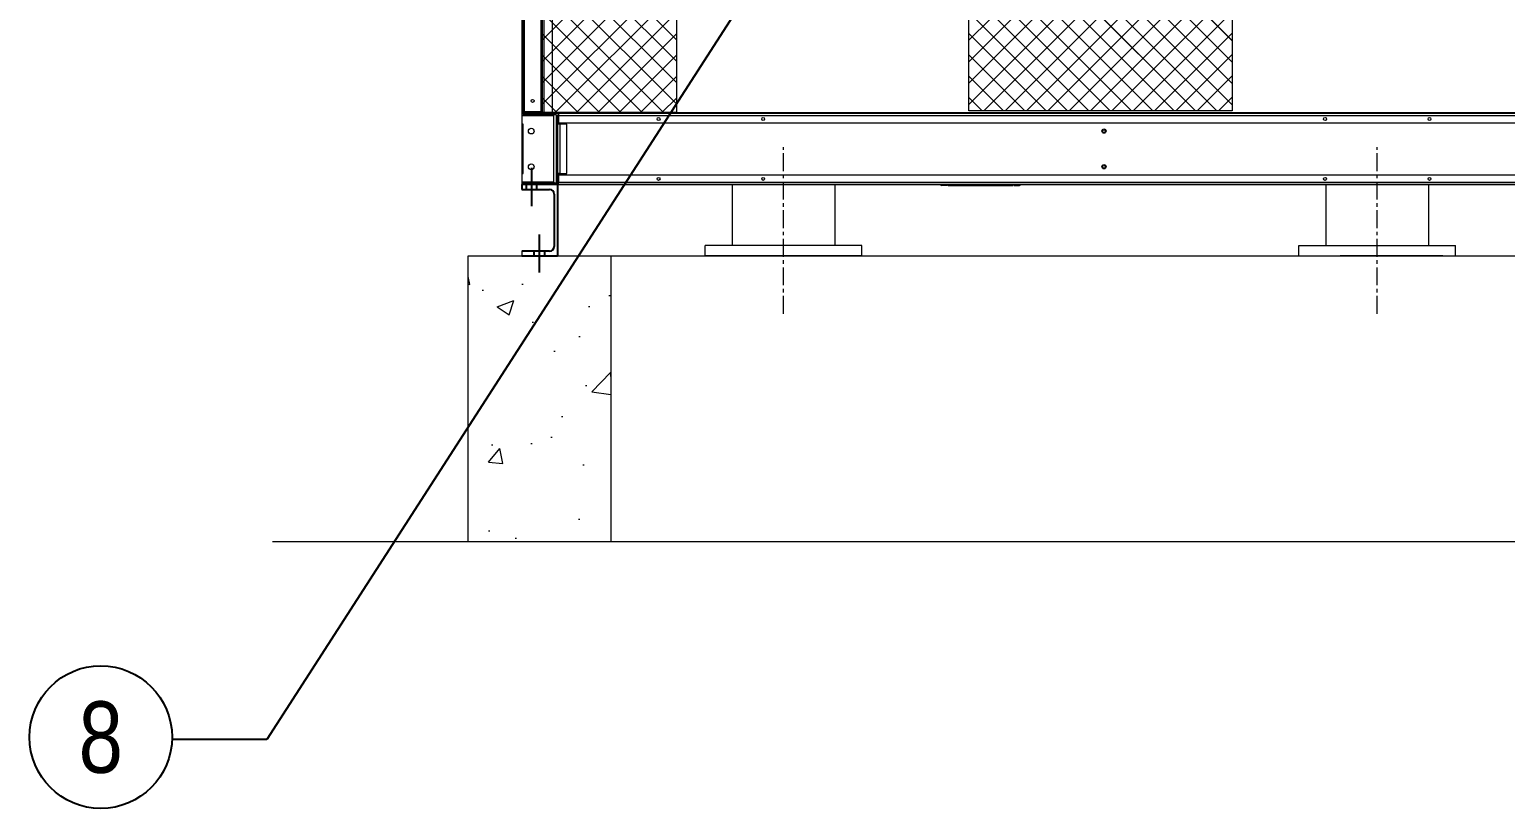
# Model space of a CAD drawing. Header units: millimetres. Extents: x -17070 to 52615, y -291348 to 41600.
# Drawn here: x 40784 to 43889, y 27076 to 28713 of the extents above; entities that cross this region are included whole.
import ezdxf
from ezdxf import colors
from ezdxf.entities.mleader import LeaderData, LeaderLine
from ezdxf.enums import TextEntityAlignment as Align
from ezdxf.math import Vec2, Vec3

# ---------------------------------------------------------------- set-up
doc = ezdxf.new("R2010")
doc.units = ezdxf.units.MM
doc.linetypes.add('CENTER', pattern=[2, 1.25, -0.25, 0.25, -0.25])
doc.linetypes.add('CENTERX2', pattern=[4, 2.5, -0.5, 0.5, -0.5])
for name, color, linetype in [('center', 1, 'CENTER'), ('냉각탑_dim', 1, 'Continuous'), ('냉각탑_text', 3, 'Continuous'), ('냉각탑_기초', 23, 'Continuous')]:
    doc.layers.add(name, color=color, linetype=linetype)
doc.styles.get("Standard").update_dxf_attribs({"font": 'arial.ttf'})
pattern_1 = [(45, (-1461560.495, -459828.01), (-22.4506403, 22.4506403), []), (135, (-1461560.495, -459828.01), (-22.4506403, -22.4506403), [])]

# ---------------------------------------------------------------- blocks, each defined once
blk = doc.blocks.new('2')
at = {"lineweight": 5}
h = blk.add_hatch(dxfattribs=at)
h.set_pattern_fill('ANSI37', scale=10)
h.set_pattern_definition(pattern_1)
h.paths.add_polyline_path([(42144.8, 28539), (42144.8, 30655.4), (41863.3, 30655.4), (41863.3, 28539)])
at = {"lineweight": 20}
h = blk.add_hatch(dxfattribs=at)
h.set_pattern_fill('ANSI37', scale=50)
h.set_pattern_definition([(45, (-1461560.5, -459828.01), (-112.253202, 112.253202), []), (135, (-1461560.5, -459828.01), (-112.253202, -112.253202), [])])
h.paths.add_polyline_path([(43313.8, 28542.4), (43313.8, 30658.8), (42760, 30658.8), (42760, 28542.4)])
at = {"lineweight": 5}
h = blk.add_hatch(dxfattribs=at)
h.set_pattern_fill('ANSI37', scale=10)
h.set_pattern_definition(pattern_1)
h.paths.add_polyline_path([(43313.8, 28542.4), (43313.8, 30658.8), (42760, 30658.8), (42760, 28542.4)])
at = {"color": 7, "lineweight": 20}
for p, q in [((41819.3, 31985.7), (41819.3, 28541.1)), ((41821.3, 31985.7), (41821.3, 28541.1)), ((41824.7, 31985.7), (41824.7, 28541.1)), ((41859.9, 28541.1), (41859.9, 31985.7)), ((41863.3, 28542.8), (41863.3, 30655.4)), ((41866.3, 28539), (45372.3, 28539)), ((41887.1, 28537.4), (45351.5, 28537.4)), ((45341.7, 28532.2), (41896.9, 28532.2)), ((41896.9, 28517.4), (45341.7, 28517.4)), ((45341.7, 28407.4), (41896.9, 28407.4)), ((41896.9, 28392.6), (45341.7, 28392.6)), ((41896.9, 28387.4), (45341.7, 28387.4)), ((42261.7, 28387.4), (42261.7, 28259.4)), ((42478, 28387.4), (42478, 28259.4)), ((43511, 28387.4), (43511, 28259.4)), ((43727.3, 28387.4), (43727.3, 28259.4)), ((42534.9, 28259.4), (42204.9, 28259.4)), ((42204.9, 28237.4), (42204.9, 28259.4)), ((42534.9, 28237.4), (42534.9, 28259.4)), ((43454.2, 28259.4), (43784.2, 28259.4)), ((43454.2, 28237.4), (43454.2, 28259.4)), ((43784.2, 28237.4), (43784.2, 28259.4)), ((42534.9, 28237.4), (42204.9, 28237.4)), ((42231.7, 28237.4), (42448, 28237.4)), ((43454.2, 28237.4), (43784.2, 28237.4)), ((43757.3, 28237.4), (43541, 28237.4))]:
    blk.add_line(p, q, dxfattribs=at)
at = {"color": 7, "lineweight": 20, "ltscale": 0.135166}
blk.add_line((41866.7, 28539), (41866.7, 28863.4), dxfattribs=at)
at = {"color": 7, "lineweight": 20, "ltscale": 0.134725}
blk.add_line((41883.3, 28863.4), (41883.3, 28540), dxfattribs=at)
at = {"color": 7, "lineweight": 20, "ltscale": 0.002}
blk.add_line((41819.3, 28541.1), (41819.3, 28536.3), dxfattribs=at)
at = {"color": 7, "lineweight": 20, "ltscale": 0.000874532}
blk.add_line((41821.4, 28541.1), (41819.3, 28541.1), dxfattribs=at)
at = {"color": 7, "lineweight": 20, "ltscale": 0.001417}
blk.add_line((41824.7, 28541.1), (41821.3, 28541.1), dxfattribs=at)
at = {"color": 7, "lineweight": 20, "ltscale": 0.000708908}
blk.add_line((41821.3, 28539.4), (41821.3, 28541.1), dxfattribs=at)
at = {"color": 7, "lineweight": 20, "ltscale": 0.000832794}
blk.add_line((41821.3, 28539.4), (41823.3, 28539.4), dxfattribs=at)
at = {"color": 7, "lineweight": 20, "ltscale": 0.000832753}
blk.add_line((41822.7, 28539.4), (41822.7, 28537.4), dxfattribs=at)
at = {"color": 7, "lineweight": 20, "ltscale": 0.000708333}
blk.add_line((41823.3, 28539.4), (41823.3, 28541.1), dxfattribs=at)
at = {"color": 7, "lineweight": 20, "ltscale": 0.01525}
blk.add_line((41823.3, 28539.4), (41859.9, 28539.4), dxfattribs=at)
at = {"color": 7, "lineweight": 20, "ltscale": 0.014667}
blk.add_line((41824.7, 28541.1), (41859.9, 28541.1), dxfattribs=at)
at = {"color": 7, "lineweight": 20, "ltscale": 0.000833333}
for p, q in [((41857.9, 28537.4), (41857.9, 28539.4)), ((41822.5, 28514.2), (41820.5, 28514.2)), ((41820.5, 28410.6), (41822.5, 28410.6)), ((42714.8, 28385.4), (42714.8, 28387.4)), ((42854.8, 28385.4), (42854.8, 28387.4))]:
    blk.add_line(p, q, dxfattribs=at)
at = {"color": 7, "lineweight": 20, "ltscale": 0.001131}
blk.add_line((41862.6, 28541.1), (41859.9, 28541.1), dxfattribs=at)
at = {"color": 7, "lineweight": 20, "ltscale": 0.000708334}
blk.add_line((41859.9, 28539.4), (41859.9, 28541.1), dxfattribs=at)
at = {"color": 7, "lineweight": 20, "ltscale": 0.000958273}
blk.add_line((41861.3, 28537.4), (41861.3, 28539.7), dxfattribs=at)
at = {"color": 7, "lineweight": 20, "ltscale": 0.000414935}
blk.add_line((41862.3, 28540.4), (41861.6, 28541.1), dxfattribs=at)
at = {"color": 7, "lineweight": 20, "ltscale": 0.00225}
blk.add_line((41863.3, 28537.4), (41863.3, 28542.8), dxfattribs=at)
at = {"color": 7, "lineweight": 20, "ltscale": 9.12608e-06}
blk.add_line((41863.3, 28542.8), (41863.3, 28542.8), dxfattribs=at)
at = {"color": 7, "lineweight": 20, "ltscale": 0.000666667}
blk.add_line((41866.3, 28537.4), (41866.3, 28539), dxfattribs=at)
at = {"lineweight": 20}
for p in [(41819.3, 28536.3), (41892.3, 28387.4)]:
    blk.add_line(p, (41819.3, 28387.4), dxfattribs=at)
at = {"color": 7, "lineweight": 20, "ltscale": 0.001334}
blk.add_line((41819.3, 28517.4), (41819.3, 28514.2), dxfattribs=at)
at = {"color": 7, "lineweight": 20, "ltscale": 0.001333}
for p, q in [((41819.3, 28517.4), (41820.5, 28517.4)), ((41897.5, 28514.2), (41897.5, 28517.4)), ((41899.5, 28517.4), (41899.5, 28514.2)), ((41819.3, 28410.6), (41819.3, 28407.4)), ((41819.3, 28410.6), (41820.5, 28410.6)), ((41819.3, 28410.6), (41820.5, 28410.6)), ((41819.3, 28407.4), (41820.5, 28407.4)), ((41894.3, 28410.6), (41897.5, 28410.6)), ((41897.5, 28407.4), (41897.5, 28410.6)), ((41899.5, 28410.6), (41899.5, 28407.4))]:
    blk.add_line(p, q, dxfattribs=at)
at = {"color": 7, "lineweight": 20, "ltscale": 0.002167}
for p, q in [((41819.3, 28514.2), (41822.5, 28514.2)), ((41899.5, 28514.2), (41894.3, 28514.2)), ((41896.9, 28537.4), (41896.9, 28532.2)), ((41899.5, 28410.6), (41894.3, 28410.6)), ((41896.9, 28387.4), (41896.9, 28392.6))]:
    blk.add_line(p, q, dxfattribs=at)
at = {"color": 7, "lineweight": 20, "ltscale": 0.02775}
for p, q in [((41887.1, 28532.4), (41820.5, 28532.4)), ((41820.5, 28392.4), (41887.1, 28392.4))]:
    blk.add_line(p, q, dxfattribs=at)
at = {"color": 7, "lineweight": 20, "ltscale": 0.007583}
for p, q in [((41820.5, 28514.2), (41820.5, 28532.4)), ((41894.3, 28532.4), (41894.3, 28514.2)), ((41820.5, 28392.4), (41820.5, 28410.6)), ((41894.3, 28410.6), (41894.3, 28392.4))]:
    blk.add_line(p, q, dxfattribs=at)
at = {"color": 7, "lineweight": 20, "ltscale": 0.026917}
for p, q in [((41822.5, 28537.4), (41887.1, 28537.4)), ((41887.1, 28534.2), (41822.5, 28534.2)), ((41887.1, 28390.6), (41822.5, 28390.6)), ((41822.5, 28387.4), (41887.1, 28387.4))]:
    blk.add_line(p, q, dxfattribs=at)
at = {"color": 7, "lineweight": 20, "ltscale": 0.043167}
for p, q in [((41822.5, 28410.6), (41822.5, 28514.2)), ((41894.3, 28514.2), (41894.3, 28410.6)), ((41899.5, 28514.2), (41899.5, 28410.6)), ((41914.3, 28410.6), (41914.3, 28514.2))]:
    blk.add_line(p, q, dxfattribs=at)
at = {"color": 7, "lineweight": 20, "ltscale": 0.00075073}
blk.add_line((41822.7, 28534.2), (41822.7, 28532.4), dxfattribs=at)
at = {"color": 7, "lineweight": 20, "ltscale": 0.000749999}
for p, q in [((41857.9, 28532.4), (41857.9, 28534.2)), ((41861.3, 28532.4), (41861.3, 28534.2)), ((41863.3, 28532.4), (41863.3, 28534.2)), ((41866.7, 28532.4), (41866.7, 28534.2))]:
    blk.add_line(p, q, dxfattribs=at)
at = {"color": 7, "lineweight": 20, "ltscale": 0.001532}
for p, q in [((41890.8, 28534.2), (41887.1, 28534.2)), ((41890.8, 28390.6), (41887.1, 28390.6))]:
    blk.add_line(p, q, dxfattribs=at)
at = {"color": 7, "lineweight": 20, "ltscale": 0.00075}
for p, q in [((41887.1, 28532.4), (41887.1, 28534.2)), ((41894.3, 28532.4), (41894.3, 28534.2)), ((41887.1, 28392.4), (41887.1, 28390.6)), ((41894.3, 28392.4), (41894.3, 28390.6))]:
    blk.add_line(p, q, dxfattribs=at)
at = {"color": 7, "lineweight": 20, "ltscale": 0.058333}
blk.add_line((41887.1, 28392.4), (41887.1, 28532.4), dxfattribs=at)
at = {"color": 7, "lineweight": 20, "ltscale": 0.000699693}
blk.add_line((41891.4, 28535.1), (41890, 28534.2), dxfattribs=at)
at = {"color": 7, "lineweight": 20, "ltscale": 1.30533e-05}
blk.add_line((41892.3, 28532.2), (41892.3, 28532.2), dxfattribs=at)
at = {"color": 7, "lineweight": 20, "ltscale": 0.058167}
blk.add_line((41892.3, 28392.6), (41892.3, 28532.2), dxfattribs=at)
at = {"color": 7, "lineweight": 20, "ltscale": 0.001083}
for p, q in [((41894.3, 28534.2), (41896.9, 28534.2)), ((41894.3, 28532.4), (41896.9, 28532.4)), ((41894.3, 28392.4), (41896.9, 28392.4)), ((41894.3, 28390.6), (41896.9, 28390.6))]:
    blk.add_line(p, q, dxfattribs=at)
at = {"color": 7, "lineweight": 20, "ltscale": 0.000167165}
blk.add_line((41894.3, 28514.2), (41894.7, 28514.2), dxfattribs=at)
at = {"color": 7, "lineweight": 20, "ltscale": 0.006167}
for p, q in [((41896.9, 28532.2), (41896.9, 28517.4)), ((41914.3, 28514.2), (41899.5, 28514.2)), ((41896.9, 28407.4), (41896.9, 28392.6)), ((41899.5, 28410.6), (41914.3, 28410.6))]:
    blk.add_line(p, q, dxfattribs=at)
at = {"color": 1, "linetype": 'CENTERX2', "ltscale": 50}
for p, q in [((41840.3, 28342.4), (41840.3, 28422.4)), ((41856.8, 28202.4), (41856.8, 28282.4))]:
    blk.add_line(p, q, dxfattribs=at)
at = {"color": 7, "lineweight": 25, "ltscale": 0.008333}
blk.add_line((41819.3, 28387.4), (41819.3, 28377.4), dxfattribs=at)
at = {"color": 7, "lineweight": 25, "ltscale": 0.125}
for p, q in [((41894.3, 28387.4), (41819.3, 28387.4)), ((41819.3, 28237.4), (41894.3, 28237.4))]:
    blk.add_line(p, q, dxfattribs=at)
at = {"color": 7, "lineweight": 20, "ltscale": 0.027746}
blk.add_line((41887.1, 28392.4), (41820.5, 28392.4), dxfattribs=at)
at = {"color": 7, "lineweight": 20, "ltscale": 0.280701}
for p, q in [((41820.7, 28387.4), (41855.9, 28387.4)), ((41855.9, 28387.4), (41863.3, 28387.4)), ((42061.3, 28387.4), (41863.3, 28387.4)), ((41897.5, 28387.4), (45037.1, 28387.4)), ((42161.3, 28387.4), (42061.3, 28387.4)), ((45071.3, 28387.4), (42161.3, 28387.4))]:
    blk.add_line(p, q, dxfattribs=at)
at = {"color": 7, "lineweight": 20, "ltscale": 5.84498e-05}
blk.add_line((41821.3, 28387.5), (41821.3, 28387.4), dxfattribs=at)
at = {"color": 7, "lineweight": 20, "ltscale": 0.000499186}
blk.add_line((41822.5, 28387.4), (41821.3, 28387.4), dxfattribs=at)
at = {"color": 7, "lineweight": 20, "ltscale": 0.00074927}
for p, q in [((41822.7, 28392.4), (41822.7, 28390.6)), ((41863.3, 28392.4), (41863.3, 28390.6))]:
    blk.add_line(p, q, dxfattribs=at)
for p, q in [((41829.3, 28377.4), (41829.3, 28387.4)), ((41851.3, 28377.4), (41851.3, 28387.4)), ((41845.8, 28237.4), (41845.8, 28247.4)), ((41867.8, 28237.4), (41867.8, 28247.4))]:
    blk.add_line(p, q)
at = {"color": 7, "lineweight": 20, "ltscale": 0.000750001}
blk.add_line((41857.9, 28390.6), (41857.9, 28392.4), dxfattribs=at)
at = {"color": 7, "lineweight": 20, "ltscale": 0.0006674}
blk.add_line((41861.3, 28390.8), (41861.3, 28392.4), dxfattribs=at)
at = {"color": 7, "lineweight": 20, "ltscale": 2.54818e-05}
blk.add_line((41861.3, 28390.7), (41861.3, 28390.8), dxfattribs=at)
at = {"color": 7, "lineweight": 20, "ltscale": 0.000666668}
blk.add_line((41865, 28392.4), (41865, 28390.8), dxfattribs=at)
at = {"color": 7, "lineweight": 20, "ltscale": 8.33333e-05}
blk.add_line((41865, 28390.6), (41865, 28390.8), dxfattribs=at)
at = {"color": 7, "lineweight": 20, "ltscale": 0.009208}
blk.add_line((41865, 28390.8), (41887.1, 28390.8), dxfattribs=at)
at = {"color": 7, "lineweight": 20, "ltscale": 0.004083}
blk.add_line((41887.1, 28387.4), (41896.9, 28387.4), dxfattribs=at)
at = {"color": 7, "lineweight": 20, "ltscale": 0.000699695}
blk.add_line((41891.4, 28389.6), (41890, 28390.6), dxfattribs=at)
at = {"color": 7, "lineweight": 20, "ltscale": 0.000967382}
blk.add_line((41892, 28390.8), (41894.3, 28390.8), dxfattribs=at)
at = {"color": 7, "lineweight": 20, "ltscale": 0.000834114}
blk.add_line((41892.3, 28409.4), (41894.3, 28409.4), dxfattribs=at)
at = {"ltscale": 25}
blk.add_line((41894.3, 28387.4), (41894.3, 28237.4), dxfattribs=at)
at = {"color": 7, "lineweight": 20, "ltscale": 2.13171e-06}
blk.add_line((42697.8, 28387.4), (42697.8, 28387.4), dxfattribs=at)
at = {"color": 7, "lineweight": 20, "ltscale": 0.004833}
for p, q in [((42714.8, 28385.4), (42703.2, 28385.4)), ((42854.8, 28385.4), (42866.4, 28385.4))]:
    blk.add_line(p, q, dxfattribs=at)
at = {"color": 7, "lineweight": 20, "ltscale": 0.000834981}
for p, q in [((42716.8, 28385.4), (42716.8, 28387.4)), ((42852.8, 28385.4), (42852.8, 28387.4))]:
    blk.add_line(p, q, dxfattribs=at)
at = {"color": 7, "lineweight": 20, "ltscale": 0.056667}
blk.add_line((42716.8, 28385.4), (42852.8, 28385.4), dxfattribs=at)
at = {"color": 7, "lineweight": 20, "ltscale": 7.17165e-06}
blk.add_line((42753.6, 28387.4), (42753.6, 28387.4), dxfattribs=at)
at = {"color": 7, "lineweight": 20, "ltscale": 7.33296e-06}
blk.add_line((42764.4, 28387.4), (42764.4, 28387.4), dxfattribs=at)
at = {"color": 7, "lineweight": 20, "ltscale": 2.15275e-06}
blk.add_line((42871.8, 28387.4), (42871.8, 28387.4), dxfattribs=at)
at = {"color": 7, "lineweight": 25, "ltscale": 0.05125}
for p, q in [((41819.3, 28377.4), (41877.8, 28377.4)), ((41877.8, 28247.4), (41819.3, 28247.4))]:
    blk.add_line(p, q, dxfattribs=at)
at = {"color": 7, "lineweight": 25, "ltscale": 0.091667}
blk.add_line((41887.8, 28367.4), (41887.8, 28257.4), dxfattribs=at)
at = {"color": 7, "lineweight": 15, "ltscale": 0.0625}
blk.add_line((41819.3, 28247.4), (41819.3, 28237.4), dxfattribs=at)
at = {"lineweight": 5}
blk.add_line((41894.3, 28237.4), (45344.3, 28237.4), dxfattribs=at)
at = {"color": 0, "lineweight": 20}
for points in [[(41863.3, 30655.4), (42144.8, 30655.4), (42144.8, 28539), (41863.3, 28539)], [(42760, 30658.8), (43313.8, 30658.8), (43313.8, 28542.4), (42760, 28542.4)]]:
    blk.add_lwpolyline(points, close=True, dxfattribs=at)
at = {"color": 7, "lineweight": 20}
for centre, radius in [((41842.3, 28563.4), 3), ((42107.3, 28525.4), 3), ((42327.3, 28525.4), 3), ((43509.3, 28525.4), 3), ((43729.3, 28525.4), 3), ((41839.3, 28499.9), 6), ((43044.3, 28499.9), 4.5), ((43044.3, 28499.9), 3), ((41839.3, 28424.9), 6), ((43044.3, 28424.9), 4.5), ((43044.3, 28424.9), 3), ((42107.3, 28399.4), 3), ((42327.3, 28399.4), 3), ((43509.3, 28399.4), 3), ((43729.3, 28399.4), 3)]:
    blk.add_circle(centre, radius, dxfattribs=at)
for centre, radius, start, end in [((41822.7, 28542.8), 3.4, 210, 245.684), ((41824.7, 28542.8), 3.4, 210, 245.684), ((41857.9, 28542.8), 3.4, 270, 271.0617), ((41859.9, 28542.8), 3.4, 270, 0), ((41888.3, 28531.4), 10, 120, 130.5358), ((41822.5, 28532.2), 5.2, 90, 127.9754), ((41822.5, 28532.2), 2, 90, 174.2608), ((41888.3, 28531.4), 10, 163.7293, 174.2608), ((41888.3, 28531.4), 4.5, 141.5215, 167.16), ((41887.1, 28532.2), 5.2, 0, 90), ((41888.3, 28531.4), 4.5, 332.7338, 35.0776), ((41822.5, 28392.6), 5.2, 232.0246, 270), ((41822.5, 28392.6), 2, 185.7391, 270), ((41857.9, 28390.8), 3.4, 270, 270.9278), ((41857.9, 28390.8), 3.4, 356.6277, 0), ((41859.3, 28390.8), 2.04, 354.372, 359.993), ((41887.1, 28392.6), 5.2, 270, 0), ((42703.2, 28388.8), 3.4, 204.2426, 270), ((42703.2, 28388.8), 1.4, 267.8184, 270), ((42866.4, 28388.8), 3.4, 270, 335.7574), ((42866.4, 28388.8), 1.4, 270, 272.1991), ((43012, 28392.6), 5.2, 269.7408, 270), ((43076.6, 28392.6), 5.2, 270, 270.2592)]:
    blk.add_arc(centre, radius, start, end, dxfattribs=at)
at = {"color": 7, "lineweight": 25}
for centre, start, end in [((41877.8, 28367.4), 0, 90), ((41877.8, 28257.4), 270, 0)]:
    blk.add_arc(centre, 10, start, end, dxfattribs=at)
at = {"color": 7, "lineweight": 20}
blk.add_open_spline([(41862.6, 28541.1), (41862.9, 28541.4), (41863.1, 28541.8), (41863.2, 28542.1), (41863.3, 28542.4), (41863.3, 28542.8)], degree=5, dxfattribs=at)
for points in [[(41890.8, 28534.2), (41891.3, 28533.8), (41891.7, 28533.5), (41892, 28533.1), (41892.3, 28532.7), (41892.3, 28532.3), (41892.3, 28532.3), (41892.3, 28532.2), (41892.3, 28532.2)], [(41890.8, 28390.6), (41891.3, 28390.9), (41891.7, 28391.3), (41892, 28391.7), (41892.3, 28392.1), (41892.3, 28392.5), (41892.3, 28392.5), (41892.3, 28392.5), (41892.3, 28392.6)]]:
    blk.add_open_spline(points, degree=5, knots=[0, 0, 0, 0, 0, 0, 6.96855, 6.96855, 6.96855, 7.688136, 7.688136, 7.688136, 7.688136, 7.688136, 7.688136], dxfattribs=at)

msp = doc.modelspace()

# ---------------------------------------------------------------- hatches: boundary and pattern name
at = {"layer": '냉각탑_기초', "lineweight": 20, "ltscale": 30}
h = msp.add_hatch(dxfattribs=at)
h.set_pattern_fill('AR-CONC', color=256, scale=50, style=0)
h.set_pattern_definition([(50, (27078.3, 11696.07), (358.63, -31.376), [37.5, -412.5]), (355, (27078.3, 11696.07), (-69.3757, 376.096), [30, -330]), (100.4514, (27108.17, 11693.45), (289.2547, 344.72), [31.87, -350.571]), (46.1842, (27078.3, 11796.07), (533.6205, -82.7595), [56.25, -618.75]), (96.6356, (27122.76, 11789.17), (467.331, 487.059), [47.805, -525.856]), (351.1842, (27078.3, 11796.07), (467.331, 487.059), [45, -495]), (21, (27128.3, 11771.07), (298.4535, -201.3094), [37.5, -412.5]), (326, (27128.3, 11771.07), (121.6577, 362.575), [30, -330]), (71.4514, (27153.16, 11754.3), (420.1113, 161.265), [31.87, -350.571]), (37.5, (27078.29, 11696.07), (6.0799, 166.4469), [0, -326, 0, -335, 0, -331.25]), (7.5, (27078.29, 11696.07), (131.5348, 197.2059), [0, -191, 0, -318.5, 0, -126.25]), (327.5, (26966.79, 11696.07), (266.9112, -11.2774), [0, -125, 0, -390, 0, -517.5]), (317.5, (26916.8, 11696.07), (291.593, 50.0525), [0, -162.5, 0, -259, 0, -367.5])])
h.paths.add_polyline_path([(42006.8, 28237.4), (41706.8, 28237.4), (41706.8, 27637.4), (42006.8, 27637.4)])

# ---------------------------------------------------------------- linework, layer by layer
at = {"layer": 'center', "lineweight": 20, "ltscale": 30}
for p, q in [((42369.7, 28115.9), (42369.7, 28466)), ((43619.3, 28115.9), (43619.3, 28466))]:
    msp.add_line(p, q, dxfattribs=at)
at = {"layer": '냉각탑_dim', "linetype": 'ByBlock', "lineweight": -3}
msp.add_circle((40933.7, 27225.8), 150, dxfattribs=at)
at = {"layer": '냉각탑_기초', "lineweight": 20, "ltscale": 30}
msp.add_line((41294.7, 27637.4), (46052.8, 27637.4), dxfattribs=at)
msp.add_lwpolyline([(41706.8, 27637.4), (41706.8, 28237.4), (42006.8, 28237.4), (42006.8, 27637.4)], dxfattribs=at)

# ---------------------------------------------------------------- block references
msp.add_blockref('2', (0, 0))

# ---------------------------------------------------------------- texts
at = {"layer": '냉각탑_text', "width": 0.8}
msp.add_text('8', height=150, dxfattribs=at).set_placement((40933.7, 27225.8), align=Align.MIDDLE_CENTER)

# ---------------------------------------------------------------- leaders
at = {"layer": '냉각탑_dim', "lineweight": -3}
ml = msp.add_multileader_mtext('Standard', dxfattribs=at)
ml.set_content('')
ml.set_leader_properties(color=256)
ml.build(insert=Vec2(0, 0))
ml.multileader.update_dxf_attribs({"text_right_attachment_type": 6, "dogleg_length": 5, "arrow_head_size": 199.5, "scale": 30})
ctx = ml.context
ctx.base_point, ctx.scale, ctx.char_height, ctx.arrow_head_size, ctx.landing_gap_size, ctx.plane_origin = Vec3(41083.7, 27221.1), 30, 7.18, 199.5, 3.59, Vec3(42588.6, 27546.8)
ctx.right_attachment, ctx.text_align_type = 6, 2
notes = []
notes.append((ctx, [(0, (1, 1, 0), (41283.2, 27221.1), (-1, 0), 199.5, [(0, [(42458.5, 29043.8)], 0, [])])]))
ctx.mtext, ml.multileader.dxf.content_type = None, 0
for ctx, leaders in notes:
    for number, flags, end, landing, length, lines in leaders:
        leader = LeaderData()
        leader.index, (leader.has_last_leader_line, leader.has_dogleg_vector, leader.attachment_direction) = number, flags
        leader.last_leader_point, leader.dogleg_vector, leader.dogleg_length = Vec3(end), Vec3(landing), length
        for number, points, colour, breaks in lines:
            line = LeaderLine()
            line.index, line.vertices, line.color, line.breaks = number, Vec3.list(points), colors.encode_raw_color(colour), breaks
            leader.lines.append(line)
        ctx.leaders.append(leader)

doc.saveas('drawing.dxf')
